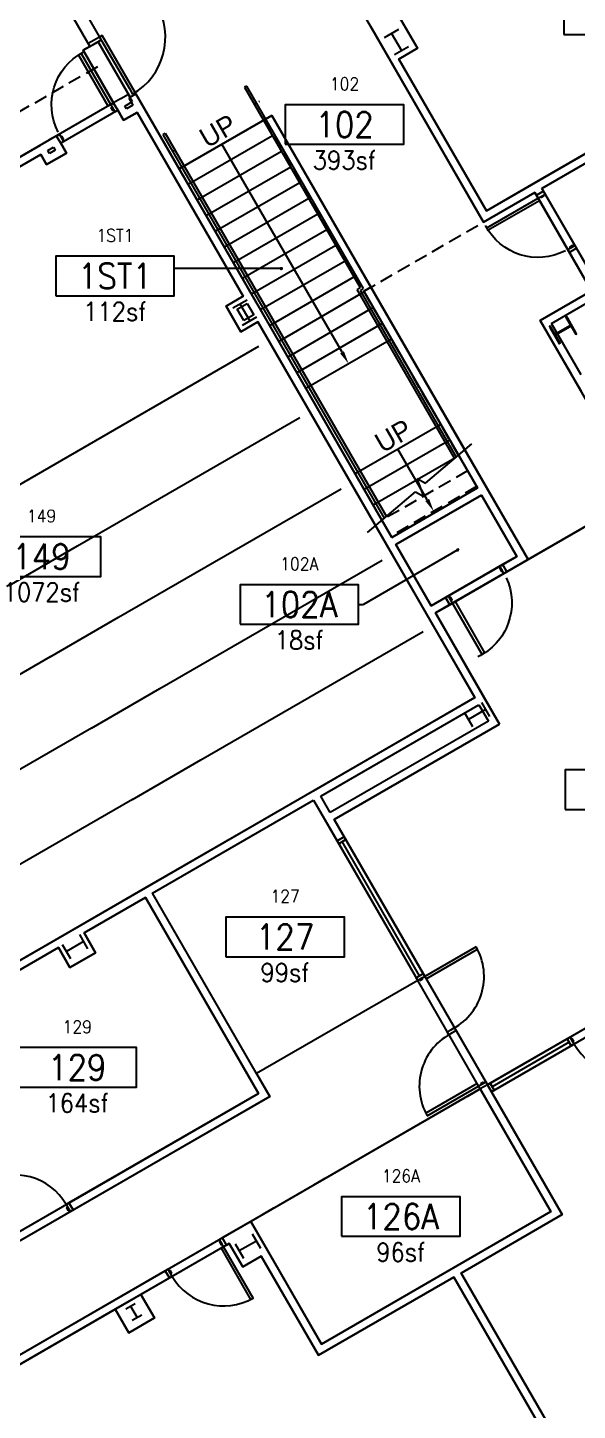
# Model space of a CAD drawing. Header units: inches. Extents: x 597 to 4798, y 649 to 3185.
# Drawn here: x 2651 to 2985, y 1886 to 2726 of the extents above; entities that cross this region are included whole.
import ezdxf
from ezdxf.enums import TextEntityAlignment as Align

# ---------------------------------------------------------------- set-up
doc = ezdxf.new("R2010")
doc.units = ezdxf.units.IN
doc.header["$LTSCALE"] = 64
doc.header["$MEASUREMENT"] = 0
doc.linetypes.add('HIDDEN2', pattern=[0.1875, 0.125, -0.0625])
for name, color, linetype in [('A-DOOR', 8, 'Continuous'), ('A-FLOR', 8, 'Continuous'), ('A-FLOR-HRAL', 8, 'Continuous'), ('A-FLOR-STRS', 8, 'Continuous'), ('A-FLOR-STRS-OVHD', 8, 'HIDDEN2'), ('A-Wall', 8, 'Continuous'), ('A-WALL-JAMB', 8, 'Continuous'), ('B-COL', 8, 'Continuous'), ('bldg2', 8, 'HIDDEN2'), ('HATCH', 8, 'Continuous'), ('SP-PLAREA', 200, 'Continuous'), ('SP-RMBX', 7, 'Continuous'), ('SP-RMDR', 2, 'Continuous'), ('SP-RMNO', 6, 'Continuous'), ('SP-ROOM', 4, 'Continuous')]:
    doc.layers.add(name, color=color, linetype=linetype)
doc.styles.add('PRESENTATION', font='', dxfattribs={"height": 0.09375})
doc.styles.add('ROMANS', font='ROMANS.shx', dxfattribs={"width": 0.9})
doc.styles.get('PRESENTATION').set_extended_font_data('ScalaSans-Caps')

# ---------------------------------------------------------------- blocks, each defined once
blk = doc.blocks.new('FMGRM1')
at = {"layer": 'SP-RMBX', "color": 255}
blk.add_lwpolyline([(-0.375, -0.125), (0.375, -0.125), (0.375, 0.125), (-0.375, 0.125)], close=True, dxfattribs=at)
at = {"style": 'ROMANS', "width": 0.9}
for tag, p in [('RMAREA', (0, -0.2836)), ('DATA1', (0, -0.443)), ('DATA2', (0, -0.6024)), ('DATA3', (0, -0.7618)), ('DATA4', (0, -0.9213)), ('DATA5', (0, -1.0807))]:
    blk.add_attdef(tag, text='', height=0.1172, dxfattribs=at).set_placement(p, align=Align.CENTER)
at = {"layer": 'SP-RMDR', "style": 'ROMANS', "width": 0.9}
blk.add_attdef('RMDOOR', text='', height=0.08, dxfattribs=at).set_placement((0, 0.2569), align=Align.MIDDLE)
at = {"layer": 'SP-RMNO', "style": 'ROMANS', "width": 0.9}
blk.add_attdef('RMNUMB', text='', height=0.16, dxfattribs=at).set_placement((0, 0), align=Align.MIDDLE)
blk = doc.blocks.new('ARROWD')
blk.add_line((0, 0), (-1, 0))
at = {"const_width": 0.1875}
blk.add_lwpolyline([(-0.28125, 0, 1), (-0.09375, 0, 1)], format="xyb", close=True, dxfattribs=at)

msp = doc.modelspace()

# ---------------------------------------------------------------- hatches: boundary and pattern name
at = {"layer": 'HATCH'}
h = msp.add_hatch(dxfattribs=at)
h.set_pattern_fill('ANSI32', color=8, scale=6, angle=120, style=0)
h.set_pattern_definition([(165, (2976.7004, 2542.4979), (-0.58234, -2.17333), []), (165, (2976.17, 2543.4164), (-0.58234, -2.17333), [])])
edge = h.paths.add_edge_path()
edge.add_line((2978.95, 2550.72), (2978.42, 2550.42))
edge.add_line((2978.42, 2550.42), (2981.03, 2545.91))
edge.add_arc((2980.51, 2545.61), 0.6, -60, 30, ccw=False)
edge.add_line((2980.81, 2545.09), (2972.4, 2540.24))
edge.add_arc((2972.1, 2540.76), 0.6, 210, 300, ccw=False)
edge.add_line((2971.58, 2540.46), (2968.98, 2544.97))
edge.add_line((2968.98, 2544.97), (2968.45, 2544.66))
edge.add_line((2968.45, 2544.66), (2974.45, 2534.27))
edge.add_line((2974.45, 2534.27), (2974.98, 2534.57))
edge.add_line((2974.98, 2534.57), (2972.37, 2539.08))
edge.add_arc((2972.89, 2539.38), 0.6, 120, 210, ccw=False)
edge.add_line((2972.59, 2539.9), (2981, 2544.76))
edge.add_arc((2981.3, 2544.24), 0.6, 30, 120, ccw=False)
edge.add_line((2981.82, 2544.54), (2984.42, 2540.03))
edge.add_line((2984.42, 2540.03), (2984.95, 2540.33))
edge.add_line((2984.95, 2540.33), (2978.95, 2550.72))

# ---------------------------------------------------------------- linework, layer by layer
at = {"color": 8, "linetype": 'ByBlock'}
msp.add_lwpolyline([(2978.95, 2550.72), (2978.42, 2550.42), (2981.03, 2545.91, -0.414214), (2980.81, 2545.09), (2972.4, 2540.24, -0.414214), (2971.58, 2540.46), (2968.98, 2544.97), (2968.45, 2544.66), (2974.45, 2534.27), (2974.98, 2534.57), (2972.37, 2539.08, -0.414214), (2972.59, 2539.9), (2981, 2544.76, -0.414214), (2981.82, 2544.54), (2984.42, 2540.03), (2984.95, 2540.33)], format="xyb", close=True, dxfattribs=at)
at = {"color": 8}
for points in [[(2888.24, 2713.71, 0), (2876.99, 2733.19, 0)], [(2859.66, 2727.23, 0), (2878.21, 2695.1, 0)], [(2876.99, 2707.21, 0), (2888.24, 2713.71, 0)], [(3112.97, 2720.48, 0), (2959.25, 2631.73, 0)], [(2963.91, 2628.65, 0), (3115.47, 2716.15, 0)], [(2701.91, 2679.45, 0), (2700.39, 2678.58, 0), (2682.39, 2709.75, 0), (2683.91, 2710.63, 0), (2701.91, 2679.45, 0)], [(2930.24, 2614.98, 0), (2876.99, 2707.21, 0)], [(2878.21, 2695.1, 0), (2928.41, 2608.15, 0)], [(2704.41, 2675.12, 0), (2706.14, 2676.12, 0), (2703.64, 2680.45, 0), (2701.91, 2679.45, 0), (2704.41, 2675.12, 0)], [(2707.89, 2683.1, 0), (2703.56, 2680.6, 0)], [(2703.56, 2680.6, 0), (2703.64, 2680.45, 0)], [(2703.64, 2680.45, 0), (2706.14, 2676.12, 0)], [(2703.64, 2680.45, 0), (2703.64, 2680.45, 0)], [(2707.97, 2682.95, 0), (2707.89, 2683.1, 0)], [(2712.73, 2685.7, 0), (2707.97, 2682.95, 0)], [(2710.47, 2678.62, 0), (2715.23, 2681.37, 0)], [(2715.23, 2681.37, 0), (2712.73, 2685.7, 0)], [(2717.19, 2685.98, 0), (2712.86, 2683.48, 0)], [(2712.86, 2683.48, 0), (2715.37, 2679.14, 0)], [(2720.95, 2679.47, 0), (2717.19, 2685.98, 0)], [(2787.95, 2563.43, 0), (2720.95, 2679.47, 0)], [(2703.78, 2676.2, 0), (2703.24, 2675.89, 0), (2702.24, 2677.62, 0), (2702.78, 2677.94, 0), (2703.78, 2676.2, 0)], [(2706.14, 2676.12, 0), (2706.14, 2676.12, 0)], [(2706.14, 2676.12, 0), (2709.64, 2670.06, 0)], [(2709.64, 2670.06, 0), (2717.87, 2674.81, 0)], [(2711.47, 2676.89, 0), (2710.47, 2678.62, 0)], [(2715.37, 2679.14, 0), (2711.47, 2676.89, 0)], [(2717.87, 2674.81, 0), (2782.37, 2563.09, 0)], [(2659.04, 2654.7, 0), (2471.98, 2546.7, 0)], [(2664.67, 2657.95, 0), (2659.04, 2654.7, 0)], [(2668.92, 2660.6, 0), (2664.59, 2658.1, 0)], [(2664.59, 2658.1, 0), (2664.67, 2657.95, 0)], [(2669, 2660.45, 0), (2668.92, 2660.6, 0)], [(2673.23, 2657.12, 0), (2671.5, 2656.12, 0), (2669, 2660.45, 0), (2670.73, 2661.45, 0), (2673.23, 2657.12, 0)], [(2675.01, 2650.06, 0), (2671.51, 2656.13, 0)], [(2672.61, 2658.2, 0), (2673.15, 2658.52, 0), (2672.15, 2660.25, 0), (2671.61, 2659.94, 0), (2672.61, 2658.2, 0)], [(2466.68, 2537.87, 0), (2659.38, 2649.12, 0)], [(2659.38, 2649.12, 0), (2662.88, 2643.06, 0)], [(2662.88, 2643.06, 0), (2675.01, 2650.06, 0)], [(2663.71, 2651.62, 0), (2667.18, 2653.63, 0)], [(2664.71, 2649.89, 0), (2663.71, 2651.62, 0)], [(2668.18, 2651.89, 0), (2664.71, 2649.89, 0)], [(2667.18, 2653.63, 0), (2668.18, 2651.89, 0)], [(2959.25, 2631.73, 0), (2930.24, 2614.98, 0)], [(2928.41, 2608.15, 0), (2959.58, 2626.15, 0)], [(2961.58, 2622.68, 0), (2962.46, 2621.17, 0), (2931.28, 2603.17, 0), (2930.41, 2604.68, 0), (2961.58, 2622.68, 0)], [(2959.58, 2626.15, 0), (2960.58, 2624.42, 0)], [(2965.91, 2625.18, 0), (2964.91, 2626.92, 0), (2960.58, 2624.42, 0), (2961.58, 2622.68, 0), (2965.91, 2625.18, 0)], [(2960.58, 2624.42, 0), (2964.91, 2626.92, 0)], [(2960.58, 2624.42, 0), (2980.58, 2589.77, 0)], [(2964.83, 2624.56, 0), (2965.14, 2624.02, 0), (2963.41, 2623.02, 0), (2963.1, 2623.56, 0), (2964.83, 2624.56, 0)], [(2964.91, 2626.92, 0), (2963.91, 2628.65, 0)], [(2984.91, 2592.27, 0), (2964.91, 2626.92, 0)], [(2983.91, 2594.01, 0), (2984.91, 2592.27, 0), (2980.58, 2589.77, 0), (2979.58, 2591.51, 0), (2983.91, 2594.01, 0)], [(2984.91, 2592.27, 0), (2980.58, 2589.77, 0)], [(2980.58, 2589.77, 0), (2994.08, 2566.39, 0)], [(2982.83, 2593.38, 0), (2982.52, 2593.92, 0), (2980.79, 2592.92, 0), (2981.1, 2592.38, 0), (2982.83, 2593.38, 0)], [(2998.41, 2568.89, 0), (2984.91, 2592.27, 0)], [(2782.37, 2563.09, 0), (2771.98, 2557.09, 0)], [(2794.45, 2552.17, 0), (2787.95, 2563.43, 0)], [(2859.99, 2568.65, 0), (2855.66, 2566.15, 0)], [(2855.66, 2566.15, 0), (2924.66, 2446.64, 0)], [(2930.24, 2446.97, 0), (2859.99, 2568.65, 0)], [(2994.08, 2566.39, 0), (2962.91, 2548.39, 0)], [(2969.74, 2546.56, 0), (2998.75, 2563.31, 0)], [(2771.98, 2557.09, 0), (2780.98, 2541.5, 0)], [(2778.81, 2555.26, 0), (2784.87, 2558.76, 0)], [(2782.81, 2548.33, 0), (2778.81, 2555.26, 0)], [(2784.87, 2558.76, 0), (2788.87, 2551.83, 0)], [(2780.98, 2541.5, 0), (2791.37, 2547.5, 0)], [(2788.87, 2551.83, 0), (2782.81, 2548.33, 0)], [(2791.37, 2547.5, 0), (2869.62, 2411.97, 0)], [(2872.7, 2416.64, 0), (2794.45, 2552.17, 0)], [(2962.91, 2548.39, 0), (2985.91, 2508.55, 0)], [(2987.74, 2515.38, 0), (2969.74, 2546.56, 0)], [(2924.66, 2446.64, 0), (2872.7, 2416.64, 0)], [(2955.49, 2403.24, 0), (2930.24, 2446.97, 0)], [(2875.2, 2412.31, 0), (2927.16, 2442.3, 0)], [(2927.16, 2442.3, 0), (2948.66, 2405.07, 0)], [(2869.62, 2411.97, 0), (2893.62, 2370.4, 0)], [(2896.7, 2375.07, 0), (2875.2, 2412.31, 0)], [(2948.66, 2405.07, 0), (2940, 2400.07, 0)], [(2942.5, 2395.74, 0), (2955.49, 2403.24, 0)], [(2940, 2400.07, 0), (2905.36, 2380.07, 0)], [(2907.86, 2375.74, 0), (2942.5, 2395.74, 0)], [(2938.27, 2399.07, 0), (2940, 2400.07, 0), (2942.5, 2395.74, 0), (2940.77, 2394.74, 0), (2938.27, 2399.07, 0)], [(2938.89, 2397.98, 0), (2938.35, 2397.67, 0), (2939.35, 2395.94, 0), (2939.89, 2396.25, 0), (2938.89, 2397.98, 0)], [(2940, 2400.07, 0), (2942.5, 2395.74, 0)], [(2905.36, 2380.07, 0), (2896.7, 2375.07, 0)], [(2907.09, 2381.07, 0), (2905.36, 2380.07, 0), (2907.86, 2375.74, 0), (2909.59, 2376.74, 0), (2907.09, 2381.07, 0)], [(2907.86, 2375.74, 0), (2905.36, 2380.07, 0)], [(2907.72, 2379.98, 0), (2908.26, 2380.3, 0), (2909.26, 2378.56, 0), (2908.72, 2378.25, 0), (2907.72, 2379.98, 0)], [(2909.59, 2376.74, 0), (2911.11, 2377.61, 0), (2929.11, 2346.43, 0), (2927.59, 2345.56, 0), (2909.59, 2376.74, 0)], [(2893.62, 2370.4, 0), (2923.12, 2319.31, 0)], [(2899.2, 2370.74, 0), (2907.86, 2375.74, 0)], [(2928.7, 2319.64, 0), (2899.2, 2370.74, 0)], [(2923.12, 2319.31, 0), (2824.82, 2262.56, 0)], [(2938.2, 2303.19, 0), (2928.7, 2319.64, 0)], [(2829.49, 2259.48, 0), (2925.62, 2314.98, 0)], [(2925.62, 2314.98, 0), (2931.37, 2305.02, 0)], [(2931.37, 2305.02, 0), (2835.24, 2249.52, 0)], [(2837.74, 2245.19, 0), (2938.2, 2303.19, 0)], [(2824.82, 2262.56, 0), (2722.63, 2203.56, 0)], [(2835.24, 2249.52, 0), (2829.49, 2259.48, 0)], [(2727.3, 2200.48, 0), (2825.16, 2256.98, 0)], [(2825.16, 2256.98, 0), (2832.16, 2244.85, 0)], [(2832.16, 2244.85, 0), (2839.41, 2232.29, 0)], [(2843.74, 2234.79, 0), (2837.74, 2245.19, 0)], [(2844.74, 2233.06, 0), (2843.74, 2234.79, 0), (2839.41, 2232.29, 0), (2840.41, 2230.56, 0), (2844.74, 2233.06, 0)], [(2839.41, 2232.29, 0), (2843.74, 2234.79, 0)], [(2892.74, 2149.92, 0), (2843.74, 2234.79, 0)], [(2839.41, 2232.29, 0), (2888.41, 2147.42, 0)], [(2887.41, 2149.16, 0), (2891.74, 2151.66, 0), (2844.74, 2233.06, 0), (2840.41, 2230.56, 0), (2887.41, 2149.16, 0)], [(2840.41, 2230.56, 0), (2844.74, 2233.06, 0)], [(2889.57, 2150.41, 0), (2842.57, 2231.81, 0)], [(2722.63, 2203.56, 0), (2675.44, 2176.31, 0)], [(2685.73, 2176.48, 0), (2722.97, 2197.98, 0)], [(2722.97, 2197.98, 0), (2791.72, 2078.9, 0)], [(2798.55, 2077.07, 0), (2727.3, 2200.48, 0)], [(2675.44, 2176.31, 0), (2601.83, 2133.81, 0)], [(2692.73, 2164.35, 0), (2685.73, 2176.48, 0)], [(2616.45, 2136.48, 0), (2670.14, 2167.48, 0)], [(2670.14, 2167.48, 0), (2677.14, 2155.35, 0)], [(2677.14, 2155.35, 0), (2692.73, 2164.35, 0)], [(2891.74, 2151.66, 0), (2892.74, 2149.92, 0), (2888.41, 2147.42, 0), (2887.41, 2149.16, 0), (2891.74, 2151.66, 0)], [(2887.41, 2149.16, 0), (2891.74, 2151.66, 0)], [(2888.41, 2147.42, 0), (2892.74, 2149.92, 0)], [(2979.24, 2112.11, 0), (2930.74, 2084.11, 0)], [(2981.74, 2107.78, 0), (2979.24, 2112.11, 0), (2932.47, 2085.11, 0), (2934.97, 2080.78, 0), (2981.74, 2107.78, 0)], [(2980.49, 2109.94, 0), (2933.72, 2082.94, 0)], [(2979.24, 2112.11, 0), (2980.97, 2113.11, 0), (2983.47, 2108.78, 0), (2981.74, 2107.78, 0), (2979.24, 2112.11, 0)], [(2980.97, 2113.11, 0), (2979.24, 2112.11, 0), (2981.74, 2107.78, 0), (2983.47, 2108.78, 0), (2980.97, 2113.11, 0)], [(2981.74, 2107.78, 0), (2979.24, 2112.11, 0)], [(2981.74, 2107.78, 0), (2979.24, 2112.11, 0)], [(2981.59, 2112.02, 0), (2982.13, 2112.34, 0), (2983.13, 2110.6, 0), (2982.59, 2110.29, 0), (2981.59, 2112.02, 0)], [(2933.24, 2079.78, 0), (2981.74, 2107.78, 0)], [(2930.74, 2084.11, 0), (2926.4, 2081.6, 0)], [(2932.47, 2085.11, 0), (2930.74, 2084.11, 0), (2933.24, 2079.78, 0), (2934.97, 2080.78, 0), (2932.47, 2085.11, 0)], [(2933.24, 2079.78, 0), (2930.74, 2084.11, 0)], [(2934.97, 2080.78, 0), (2932.47, 2085.11, 0)], [(2791.72, 2078.9, 0), (2676.54, 2012.4, 0)], [(2679.04, 2008.07, 0), (2798.55, 2077.07, 0)], [(2926.4, 2081.6, 0), (2969.41, 2007.12, 0)], [(2933.23, 2079.77, 0), (2933.24, 2079.78, 0)], [(2976.24, 2005.29, 0), (2933.23, 2079.77, 0)], [(2677.31, 2007.07, 0), (2679.04, 2008.07, 0), (2676.54, 2012.4, 0), (2674.81, 2011.4, 0), (2677.31, 2007.07, 0)], [(2676.68, 2008.15, 0), (2676.14, 2007.84, 0), (2675.14, 2009.57, 0), (2675.68, 2009.88, 0), (2676.68, 2008.15, 0)], [(2676.54, 2012.4, 0), (2679.04, 2008.07, 0)], [(2786.98, 2001.11, 0), (2769.66, 1991.11, 0)], [(2804, 1971.63, 0), (2786.98, 2001.11, 0)], [(2969.41, 2007.12, 0), (2910.09, 1972.87, 0)], [(2914.75, 1969.79, 0), (2976.24, 2005.29, 0)], [(2767.93, 1990.11, 0), (2769.66, 1991.11, 0), (2772.16, 1986.77, 0), (2770.43, 1985.77, 0), (2767.93, 1990.11, 0)], [(2769.66, 1991.11, 0), (2772.16, 1986.77, 0)], [(2768.55, 1989.02, 0), (2768.01, 1988.71, 0), (2769.01, 1986.98, 0), (2769.55, 1987.29, 0), (2768.55, 1989.02, 0)], [(2770.43, 1985.77, 0), (2768.91, 1984.9, 0), (2786.91, 1953.72, 0), (2788.43, 1954.6, 0), (2770.43, 1985.77, 0)], [(2772.16, 1986.77, 0), (2773.89, 1987.77, 0)], [(2773.89, 1987.77, 0), (2782.14, 1973.49, 0)], [(2782.14, 1973.49, 0), (2793.4, 1979.99, 0)], [(2793.4, 1979.99, 0), (2828.15, 1919.79, 0)], [(2735.02, 1971.11, 0), (2576.97, 1879.86, 0)], [(2581.63, 1876.77, 0), (2737.52, 1966.77, 0)], [(2736.75, 1972.11, 0), (2735.02, 1971.11, 0), (2737.52, 1966.77, 0), (2739.25, 1967.77, 0), (2736.75, 1972.11, 0)], [(2737.52, 1966.77, 0), (2735.02, 1971.11, 0)], [(2737.37, 1971.02, 0), (2737.92, 1971.34, 0), (2738.92, 1969.6, 0), (2738.37, 1969.29, 0), (2737.37, 1971.02, 0)], [(2829.98, 1926.62, 0), (2804, 1971.63, 0)], [(2828.15, 1919.79, 0), (2910.42, 1967.29, 0)], [(2910.09, 1972.87, 0), (2829.98, 1926.62, 0)], [(2910.42, 1967.29, 0), (2972.92, 1859.04, 0)], [(2977.25, 1861.54, 0), (2914.75, 1969.79, 0)], [(2720.2, 1956.77, 0), (2704.61, 1947.77, 0)], [(2728.45, 1942.49, 0), (2720.2, 1956.77, 0)], [(2704.61, 1947.77, 0), (2712.86, 1933.49, 0)], [(2712.86, 1933.49, 0), (2728.45, 1942.49, 0)]]:
    msp.add_polyline3d(points, dxfattribs=at)
at = {"color": 8, "extrusion": (0, 0, -1)}
for centre, start, end in [((-2701.91, 2679.45), 332.29363, 62.29363), ((-2961.58, 2622.68), 242.59603, 332.59603), ((-2909.59, 2376.74), 154.86185, 244.86185)]:
    msp.add_arc(centre, 36, start, end, dxfattribs=at)
at = {"color": 8}
for centre, start, end in [((3014.64, 2126.78), 210.00084, 300.00084), ((2643.63, 1993.4), 30, 120), ((2770.43, 1985.77), 210, 300)]:
    msp.add_arc(centre, 36, start, end, dxfattribs=at)
at = {"layer": 'A-DOOR', "color": 8}
for p, q in [((2696.7, 2721.48), (2695.15, 2720.58)), ((2716.7, 2686.83), (2696.7, 2721.48)), ((2695.15, 2720.58), (2713.26, 2689.22)), ((2713.26, 2689.22), (2715.15, 2685.94)), ((2715.15, 2685.94), (2716.7, 2686.83))]:
    msp.add_line(p, q, dxfattribs=at)
at = {"layer": 'A-DOOR', "color": 8, "linetype": 'Continuous', "lineweight": -3}
for p, q in [((2923.92, 2167.92), (2892.74, 2149.92)), ((2924.79, 2166.41), (2923.92, 2167.92)), ((2893.61, 2148.41), (2924.79, 2166.41)), ((2887.41, 2149.16), (2891.74, 2151.66)), ((2891.74, 2151.66), (2892.74, 2149.92)), ((2888.41, 2147.42), (2887.41, 2149.16)), ((2892.74, 2149.92), (2888.41, 2147.42)), ((2891.22, 2149.05), (2889.49, 2148.05)), ((2889.49, 2148.05), (2889.8, 2147.51)), ((2889.8, 2147.51), (2891.54, 2148.51)), ((2891.54, 2148.51), (2891.22, 2149.05)), ((2892.74, 2149.92), (2893.61, 2148.41)), ((2906.41, 2116.25), (2910.74, 2118.75)), ((2911.74, 2117.01), (2907.41, 2114.51)), ((2910.74, 2118.75), (2911.74, 2117.01)), ((2907.41, 2114.51), (2906.41, 2116.25)), ((2924.53, 2084.85), (2893.36, 2066.85)), ((2894.23, 2065.34), (2925.41, 2083.34)), ((2925.41, 2083.34), (2924.53, 2084.85)), ((2925.41, 2083.34), (2929.74, 2085.84)), ((2926.41, 2081.61), (2925.41, 2083.34)), ((2930.74, 2084.11), (2926.41, 2081.61)), ((2928.34, 2085.75), (2926.61, 2084.75)), ((2926.61, 2084.75), (2926.92, 2084.21)), ((2926.92, 2084.21), (2928.66, 2085.21)), ((2928.66, 2085.21), (2928.34, 2085.75)), ((2929.74, 2085.84), (2930.74, 2084.11)), ((2893.36, 2066.85), (2894.23, 2065.34))]:
    msp.add_line(p, q, dxfattribs=at)
at = {"layer": 'A-DOOR', "color": 8}
msp.add_arc((2695.15, 2720.58), 40, 300.00656, 120.00003, dxfattribs=at)
at = {"layer": 'A-DOOR', "color": 8, "linetype": 'Continuous', "lineweight": -3}
for centre, start, end in [((2892.74, 2149.92), 296.01694, 30), ((2925.41, 2083.34), 116.01694, 210)]:
    msp.add_arc(centre, 36, start, end, dxfattribs=at)
at = {"layer": 'A-FLOR', "color": 8}
for p, q in [((2656.72, 2454.72), (2791.82, 2532.72)), ((2681.72, 2411.42), (2816.82, 2489.42)), ((2615.16, 2430.73), (2656.72, 2454.72)), ((2656.72, 2454.72), (2656.72, 2454.72)), ((2656.72, 2454.72), (2656.72, 2454.72)), ((2706.72, 2368.12), (2841.82, 2446.12)), ((2640.16, 2387.43), (2681.72, 2411.42)), ((2681.72, 2411.42), (2681.72, 2411.42)), ((2681.72, 2411.42), (2681.72, 2411.42)), ((2731.72, 2324.82), (2866.82, 2402.82)), ((2665.16, 2344.12), (2706.72, 2368.12)), ((2706.72, 2368.12), (2706.72, 2368.12)), ((2706.72, 2368.12), (2706.72, 2368.12)), ((2756.72, 2281.52), (2891.82, 2359.52)), ((2665.16, 2344.12), (2530.06, 2266.12)), ((2665.16, 2344.12), (2665.16, 2344.12)), ((2665.16, 2344.12), (2665.16, 2344.12)), ((2690.16, 2300.82), (2731.72, 2324.82)), ((2731.72, 2324.82), (2731.72, 2324.82)), ((2731.72, 2324.82), (2731.72, 2324.82)), ((2690.16, 2300.82), (2555.06, 2222.82)), ((2690.16, 2300.82), (2690.16, 2300.82)), ((2690.16, 2300.82), (2690.16, 2300.82)), ((2715.16, 2257.52), (2756.72, 2281.52)), ((2756.72, 2281.52), (2756.72, 2281.52)), ((2756.72, 2281.52), (2756.72, 2281.52)), ((2715.16, 2257.52), (2580.06, 2179.52)), ((2715.16, 2257.52), (2715.16, 2257.52)), ((2715.16, 2257.52), (2715.16, 2257.52))]:
    msp.add_line(p, q, dxfattribs=at)
at = {"layer": 'A-FLOR', "color": 8, "extrusion": (0, 0, -1)}
for points in [[(-2842.43, 2529.06), (-2769.43, 2655.5)], [(-2894.18, 2439.43), (-2876.43, 2470.17)]]:
    msp.add_lwpolyline(points, dxfattribs=at)
for points in [[(-2841.27, 2528.4), (-2846.43, 2522.13), (-2843.58, 2529.73)], [(-2893.02, 2438.76), (-2898.18, 2432.5), (-2895.33, 2440.1)]]:
    msp.add_solid(points, dxfattribs=at)
at = {"layer": 'A-FLOR-HRAL', "color": 8}
for p, q in [((2784.56, 2690.8), (2783.26, 2690.05)), ((2783.26, 2690.05), (2853.51, 2568.37)), ((2855.56, 2567.82), (2784.56, 2690.8)), ((2790.56, 2680.4), (2789.26, 2679.65)), ((2792.29, 2681.4), (2791.86, 2681.15)), ((2733.68, 2661.42), (2734.98, 2662.17)), ((2868.25, 2428.34), (2733.68, 2661.42)), ((2734.98, 2662.17), (2869.41, 2429.33)), ((2740.98, 2651.78), (2739.68, 2651.03)), ((2853.51, 2568.37), (2851.56, 2567.24)), ((2910.79, 2464.66), (2851.56, 2567.24)), ((2853.61, 2566.7), (2855.56, 2567.82)), ((2912.09, 2465.41), (2853.61, 2566.7))]:
    msp.add_line(p, q, dxfattribs=at)
at = {"layer": 'A-FLOR-STRS', "color": 8}
for p, q in [((2799.74, 2673), (2743.45, 2640.5)), ((2917.72, 2468.66), (2799.74, 2673)), ((2800.26, 2660.6), (2748.95, 2630.98)), ((2805.76, 2651.08), (2754.45, 2621.45)), ((2811.26, 2641.55), (2759.95, 2611.92)), ((2816.76, 2632.02), (2765.45, 2602.4)), ((2822.26, 2622.5), (2770.95, 2592.87)), ((2827.76, 2612.97), (2776.45, 2583.35)), ((2833.26, 2603.44), (2781.95, 2573.82)), ((2838.76, 2593.92), (2787.45, 2564.29)), ((2844.26, 2584.39), (2792.95, 2554.77)), ((2849.76, 2574.86), (2798.45, 2545.24)), ((2855.91, 2565.71), (2803.95, 2535.71)), ((2861.41, 2556.19), (2809.45, 2526.19)), ((2866.91, 2546.66), (2814.95, 2516.66)), ((2872.41, 2537.13), (2820.45, 2507.13)), ((2902.41, 2485.17), (2850.45, 2455.17)), ((2907.91, 2475.65), (2855.95, 2445.65)), ((2911.05, 2464.76), (2861.45, 2436.12))]:
    msp.add_line(p, q, dxfattribs=at)
at = {"layer": 'A-FLOR-STRS', "color": 8, "linetype": 'Continuous'}
for p, q in [((2893.09, 2449.48), (2921.28, 2473.46)), ((2857.95, 2419.58), (2887, 2444.3)), ((2887, 2444.3), (2892.08, 2441.41)), ((2892.08, 2441.41), (2888.01, 2452.37)), ((2888.01, 2452.37), (2893.09, 2449.48))]:
    msp.add_line(p, q, dxfattribs=at)
at = {"layer": 'A-FLOR-STRS-OVHD', "color": 8}
for p, q in [((2918.66, 2457.03), (2866.7, 2427.03)), ((2924.16, 2447.5), (2872.2, 2417.5))]:
    msp.add_line(p, q, dxfattribs=at)
at = {"layer": 'A-Wall', "color": 8}
for p, q in [((2685.15, 2712.5), (2694.23, 2717.74)), ((2713.73, 2683.98), (2694.23, 2717.74)), ((2703.64, 2680.45), (2685.15, 2712.5)), ((2779.72, 2559.68), (2779.72, 2559.68))]:
    msp.add_line(p, q, dxfattribs=at)
at = {"layer": 'A-Wall', "color": 8, "linetype": 'HIDDEN2'}
msp.add_line((2913.39, 2466.16), (2795.41, 2670.5), dxfattribs=at)
at = {"layer": 'A-WALL-JAMB', "color": 8}
for p, q in [((2695.15, 2720.58), (2688.22, 2716.58)), ((2688.22, 2716.58), (2689.22, 2714.85)), ((2689.22, 2714.85), (2696.15, 2718.85)), ((2696.15, 2718.85), (2695.15, 2720.58))]:
    msp.add_line(p, q, dxfattribs=at)
at = {"layer": 'B-COL', "color": 8}
for p, q in [((2868.26, 2720.32), (2876.92, 2725.32)), ((2872.59, 2722.82), (2878.59, 2712.42)), ((2874.26, 2709.92), (2882.92, 2714.92)), ((2776.07, 2555.99), (2784.73, 2560.99)), ((2780.4, 2558.49), (2786.4, 2548.1)), ((2782.07, 2545.6), (2790.73, 2550.6)), ((2981.9, 2545.5), (2971.5, 2539.5)), ((2979.4, 2549.83), (2984.4, 2541.17)), ((2969, 2543.83), (2974, 2535.17)), ((2916.71, 2310.41), (2921.71, 2301.75)), ((2929.6, 2312.08), (2919.21, 2306.08)), ((2927.1, 2316.41), (2932.1, 2307.75)), ((2682.88, 2175.41), (2687.88, 2166.75)), ((2672.49, 2169.41), (2677.49, 2160.75)), ((2685.38, 2171.08), (2674.99, 2165.08)), ((2787.88, 1993.54), (2792.88, 1984.88)), ((2777.49, 1987.54), (2782.49, 1978.88)), ((2790.38, 1989.21), (2779.99, 1983.21)), ((2711.02, 1948.01), (2716.79, 1951.34)), ((2713.9, 1949.68), (2717.9, 1942.75)), ((2715.02, 1941.08), (2720.79, 1944.42))]:
    msp.add_line(p, q, dxfattribs=at)
at = {"layer": 'bldg2', "color": 8}
for p, q in [((2693.81, 2702.49), (1420.75, 1967.49)), ((2855.66, 2566.15), (2928.41, 2608.15)), ((2977.67, 2522.82), (3016.14, 2456.19)), ((2925.54, 2081.1), (2786.98, 2001.11))]:
    msp.add_line(p, q, dxfattribs=at)
at = {"layer": 'SP-PLAREA', "flags": 128}
for points in [[(2963.91, 2628.65), (2998.41, 2568.89), (3428.83, 2817.39), (3580.77, 2554.23), (3578.37, 2682.34), (3448, 2908.14)], [(2766.91, 2887.87), (2642.2, 2815.87), (2655.7, 2792.49), (2654.15, 2791.59), (2695.15, 2720.58), (2696.15, 2718.85), (2694.23, 2717.74), (2713.73, 2683.98), (2717.19, 2685.98), (2743.45, 2640.5), (2799.74, 2673), (2955.49, 2403.24), (3023.91, 2442.74), (2962.91, 2548.39), (2994.08, 2566.39), (2959.58, 2626.15), (2928.41, 2608.15), (2859.66, 2727.23)], [(3084.84, 2853.19), (2876.99, 2733.19), (2888.24, 2713.71), (2876.99, 2707.21), (2930.24, 2614.98), (3149.34, 2741.48)], [(2444.61, 2525.12), (2448.11, 2519.06), (2435.99, 2512.06), (2432.49, 2518.13), (2397.84, 2498.13), (2401.34, 2492.06), (2396.58, 2489.31), (2601.83, 2133.81), (2923.12, 2319.31), (2791.37, 2547.5), (2780.98, 2541.5), (2771.98, 2557.09), (2782.37, 2563.09), (2717.87, 2674.81), (2709.64, 2670.06), (2706.14, 2676.12), (2671.5, 2656.12), (2675.01, 2650.06), (2662.88, 2643.06), (2659.38, 2649.12)], [(2872.7, 2416.64), (2924.66, 2446.64), (2855.66, 2566.15), (2859.99, 2568.65), (2799.74, 2673), (2743.45, 2640.5)], [(2938.2, 2303.19), (2837.74, 2245.19), (2930.74, 2084.11), (3190.11, 2233.86), (3149.05, 2304.98), (3114.84, 2285.23), (3054.41, 2389.91), (3023.91, 2442.74), (2899.2, 2370.74)], [(2927.16, 2442.3), (2875.2, 2412.31), (2896.7, 2375.07), (2948.66, 2405.07)], [(2825.16, 2256.98), (2888.41, 2147.42), (2790.55, 2090.92), (2727.3, 2200.48)], [(2571.41, 2110.48), (2640.16, 1991.4), (2791.72, 2078.9), (2722.97, 2197.98), (2685.73, 2176.48), (2692.73, 2164.35), (2677.14, 2155.35), (2670.14, 2167.48), (2616.45, 2136.48), (2623.45, 2124.35), (2607.86, 2115.35), (2600.86, 2127.48)], [(1662.39, 1512.9), (1580.14, 1465.42), (1649.89, 1344.61), (2049.13, 1575.11), (2082.13, 1517.95), (2128.89, 1544.95), (2168.39, 1476.53), (2209.96, 1500.53), (2137.46, 1626.11), (2926.41, 2081.61), (2888.41, 2147.42), (2790.55, 2090.92), (2798.55, 2077.07), (1702.14, 1444.05)], [(3050.13, 1735.32), (3192.59, 1817.57), (3184.96, 1830.78), (3194.06, 1836.03), (3031.56, 2117.49), (3026.36, 2114.49), (3018.11, 2128.78), (2933.23, 2079.77), (2976.24, 2005.29), (2914.75, 1969.79)], [(2786.98, 2001.11), (2829.98, 1926.62), (2969.41, 2007.12), (2926.4, 2081.6)], [(2562.17, 1846.49), (2659.42, 1678.04), (2972.92, 1859.04), (2910.42, 1967.29), (2828.15, 1919.79), (2793.4, 1979.99), (2782.14, 1973.49), (2773.89, 1987.77), (2720.2, 1956.77), (2728.45, 1942.49), (2712.86, 1933.49), (2704.61, 1947.77), (2581.63, 1876.77), (2589.88, 1862.49)]]:
    msp.add_lwpolyline(points, close=True, dxfattribs=at)
msp.add_lwpolyline([(2647.22, 2787.59), (2689.22, 2714.85), (2685.15, 2712.5), (2703.56, 2680.6), (2471.98, 2546.7), (2459.98, 2567.49), (2444.39, 2558.49), (2456.39, 2537.7), (2264.13, 2426.7), (2252.13, 2447.49), (2236.54, 2438.49), (2248.54, 2417.7), (1848.44, 2186.7)], dxfattribs=at)
at = {"layer": 'SP-ROOM'}
for p, q in [((2801.19, 2579.92), (2740.47, 2579.92)), ((2908.9, 2406.78), (2855.45, 2375.92)), ((2852.47, 2375.92), (2855.45, 2375.92))]:
    msp.add_line(p, q, dxfattribs=at)

# ---------------------------------------------------------------- block references
at = {"layer": 'SP-ROOM', "xscale": 96, "yscale": 96, "zscale": 96}
for p, values in [((3013.16, 2734.09), {'RMAREA': '225sf', 'RMDOOR': '109', 'RMNUMB': '109'}), ((2843.97, 2667.42), {'RMAREA': '393sf', 'RMDOOR': '102', 'RMNUMB': '102'}), ((2704.47, 2575.42), {'RMAREA': '112sf', 'RMDOOR': '1ST1', 'RMNUMB': '1ST1'}), ((2659.85, 2404.97), {'RMAREA': '1072sf', 'RMDOOR': '149', 'RMNUMB': '149'}), ((2816.47, 2375.92), {'RMAREA': '18sf', 'RMDOOR': '102A', 'RMNUMB': '102A'}), ((3013.93, 2263.42), {'RMAREA': '436sf', 'RMDOOR': '103', 'RMNUMB': '103'}), ((2807.85, 2173.95), {'RMAREA': '99sf', 'RMDOOR': '127', 'RMNUMB': '127'}), ((2681.57, 2094.69), {'RMAREA': '164sf', 'RMDOOR': '129', 'RMNUMB': '129'}), ((2878.19, 2004.11), {'RMAREA': '96sf', 'RMDOOR': '126A', 'RMNUMB': '126A'})]:
    msp.add_blockref('FMGRM1', p, dxfattribs=at).add_auto_attribs(values)
at = {"layer": 'SP-ROOM', "xscale": 5.279999999999999, "yscale": 5.279999999999999, "zscale": 5.279999999999999}
msp.add_blockref('ARROWD', (2806.47, 2579.92), dxfattribs=at)
at = {"layer": 'SP-ROOM', "xscale": 5.279999999999999, "yscale": 5.279999999999999, "zscale": 5.279999999999999, "rotation": 30.00003146915543}
msp.add_blockref('ARROWD', (2913.47, 2409.42), dxfattribs=at)

# ---------------------------------------------------------------- texts
at = {"color": 8, "style": 'PRESENTATION'}
for p in [(2760.41, 2652.78), (2866.98, 2467.56)]:
    msp.add_text('UP', height=12, rotation=30, dxfattribs=at).set_placement(p)

doc.saveas('drawing.dxf')
